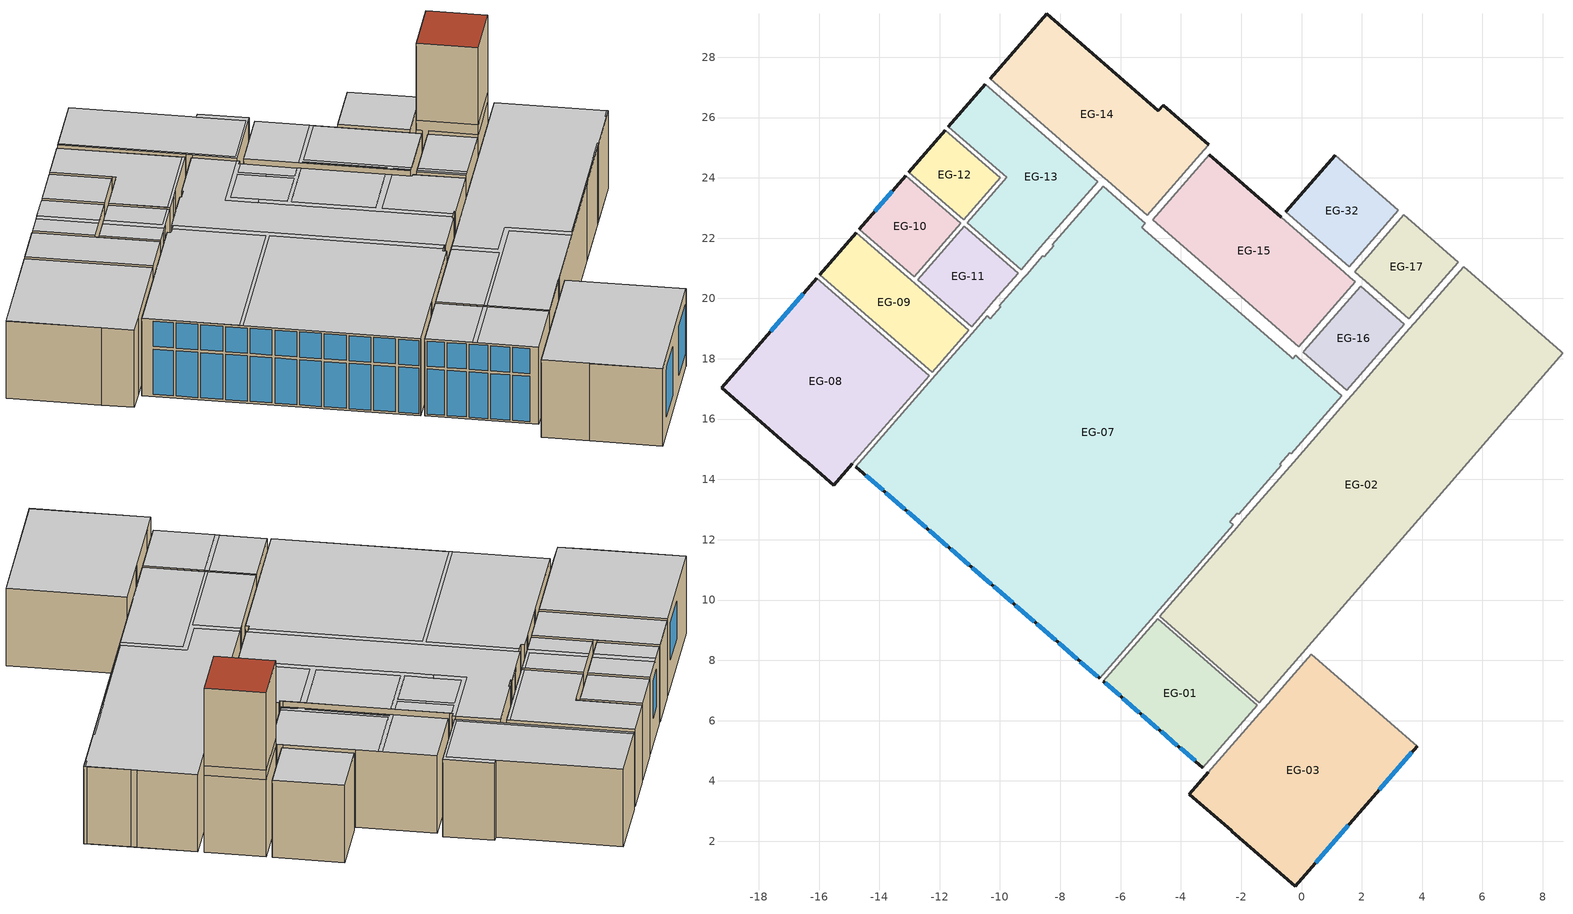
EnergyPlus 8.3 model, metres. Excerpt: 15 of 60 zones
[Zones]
EG-10
 floor ground (Wermsdorf_Bodenplatte_U_0_216): -12.85,20.72 -14.66,22.3 -13.12,24.07 -11.31,22.49 z0.01
 wall outside (Wermsdorf_Aussenwand_U_0_158): -13.12,24.07 -14.66,22.3 z0.01:3.39
 wall to EG-12 (Wermsdorf_Innenwand_15cm_U_1_94): -11.31,22.49 -13.12,24.07 z0.01:3.39
 wall to EG-11 (Wermsdorf_Innenwand_15cm_U_1_94): -12.85,20.72 -11.31,22.49 z0.01:3.39
 wall to EG-09 (Wermsdorf_Innenwand_15cm_U_1_94): -14.66,22.3 -12.85,20.72 z0.01:3.39
 window (Wermsdorf_Fenster_U_1_0): -13.57,23.56 -14.15,22.88 z1.2:2.84
 ceiling adiabatic (Wermsdorf_Innendecke_39cm_U_2_24): -12.09,21.6 -13.9,23.17 -14.07,22.99 -12.25,21.41 z3.39
 ceiling to OG-05 (Wermsdorf_Innendecke_39cm_U_2_24): -12.25,21.41 -14.07,22.99 -14.66,22.3 -12.85,20.72 z3.39
 ceiling to OG-06 (Wermsdorf_Innendecke_39cm_U_2_24): -13.12,24.07 -13.9,23.17 -12.09,21.6 -11.31,22.49 z3.39
EG-11
 floor ground (Wermsdorf_Bodenplatte_U_0_216): -10.94,19.06 -12.73,20.62 -11.19,22.4 -9.4,20.84 z0.01
 wall to EG-09 (Wermsdorf_Innenwand_15cm_U_1_94): -12.73,20.62 -10.94,19.06 z0.01:3.39
 wall to EG-13 (Wermsdorf_Innenwand_15cm_U_1_94): -9.4,20.84 -11.19,22.4 z0.01:3.39
 wall to EG-07 (Wermsdorf_Innenwand_24cm_U_1_56): -10.54,19.52 -10.2,19.92 -9.4,20.84 z0.01:3.39
 wall to EG-07 (Wermsdorf_Innenwand_15cm_U_1_94): -10.94,19.06 -10.54,19.52 z0.01:3.39
 ceiling adiabatic (Wermsdorf_Innendecke_39cm_U_2_24): -12.14,21.31 -10.34,19.75 -9.4,20.84 -9.48,20.91 -10.26,20.01 -11.97,21.5 z3.39
 ceiling to OG-05 (Wermsdorf_Innendecke_39cm_U_2_24_REV_): -10.94,19.06 -10.34,19.75 -12.14,21.31 -12.73,20.62 z3.39
 ceiling to OG-06 (Wermsdorf_Innendecke_39cm_U_2_24): -11.19,22.4 -11.97,21.5 -10.26,20.01 -9.48,20.91 z3.39
EG-12
 floor ground (Wermsdorf_Bodenplatte_U_0_216): -11.81,25.58 -9.99,24 -11.21,22.61 -13.02,24.19 z0.01
 wall outside (Wermsdorf_Aussenwand_U_0_158): -11.81,25.58 -13.02,24.19 z0.01:3.39
 wall to EG-13 (Wermsdorf_Innenwand_15cm_U_1_94): -11.21,22.61 -9.99,24 -11.81,25.58 z0.01:3.39
 ceiling to OG-06 (Wermsdorf_Innendecke_39cm_U_2_24): -13.02,24.19 -11.21,22.61 -9.99,24 -11.81,25.58 z3.39
EG-13
 floor ground (Wermsdorf_Bodenplatte_U_0_216): -10.48,27.11 -6.76,23.87 -9.3,20.95 -11.09,22.51 -9.78,24.02 -11.71,25.7 z0.01
 wall outside (Wermsdorf_Aussenwand_U_0_158): -10.48,27.11 -11.71,25.7 z0.01:3.39
 wall adiabatic (Wermsdorf_Innenwand_15cm_U_1_94): -9.89,24.12 -9.78,24.02 -9.88,23.91 z0.01:3.39
 wall to EG-14 (Wermsdorf_Innenwand_24cm_U_1_56): -6.76,23.87 -10.48,27.11 z0.01:3.39
 wall to EG-07 (Wermsdorf_Innenwand_24cm_U_1_56): -9.3,20.95 -8.76,21.58 -8.44,21.94 -6.76,23.87 z0.01:3.39
 ceiling adiabatic (Wermsdorf_Innendecke_39cm_U_2_24): -9.38,21.02 -9.3,20.95 -6.76,23.87 -6.85,23.94 z3.39
 ceiling to OG-06 (Wermsdorf_Innendecke_39cm_U_2_24_REV_): -6.85,23.94 -10.48,27.11 -11.71,25.7 -9.78,24.02 -11.09,22.51 -9.38,21.02 z3.39
EG-17
 floor ground (Wermsdorf_Bodenplatte_U_0_216): 3.56,19.33 1.76,20.89 3.39,22.77 5.19,21.21 z0.01
 wall adiabatic (Wermsdorf_Innenwand_24cm_U_1_56): 3.56,19.33 5.19,21.21 3.39,22.77 1.76,20.89 z3.39:3.81; 3.56,19.33,3.81 1.76,20.89,3.81 1.76,20.89,3.39 1.93,20.74,3.39 1.93,20.74,0.01 2.11,20.58,0.01 2.11,20.58,3.39 3.56,19.33,3.39
 wall to OG-01 (Wermsdorf_Innenwand_24cm_U_1_56): 3.56,19.33 5.19,21.21 z3.81:7.19
 wall to EG-02 (Wermsdorf_Innenwand_24cm_U_1_56): 3.56,19.33 5.19,21.21 z0.01:3.39
 wall to OG-10 (Wermsdorf_Innenwand_24cm_U_1_56): 3.39,22.77 1.76,20.89 3.56,19.33 z3.81:7.19
 wall to EG-15 (Wermsdorf_Innenwand_24cm_U_1_56): 1.76,20.89 1.93,20.74 z0.01:3.39
 wall to EG-16 (Wermsdorf_Innenwand_24cm_U_1_56): 2.11,20.58 3.56,19.33 z0.01:3.39
 wall to EG-32 (Wermsdorf_Innenwand_24cm_U_1_56): 3.39,22.77 1.76,20.89 z0.01:3.39
 wall to OG-14 (Wermsdorf_Innenwand_24cm_U_1_56): 5.19,21.21 3.39,22.77 z3.81:7.19
 wall to EG-18 (Wermsdorf_Innenwand_24cm_U_1_56): 5.19,21.21 3.39,22.77 z0.01:3.39
 roof outside (Wermsdorf_Flachdach_U_0_134): 5.19,21.21 3.39,22.77 1.76,20.89 3.56,19.33 z7.19
EG-03
 floor ground (Wermsdorf_Bodenplatte_U_0_216): 0.32,8.21 3.83,5.15 -0.21,0.5 -2.32,2.34 -3.72,3.56 z0.01
 wall outside (Wermsdorf_Aussenwand_U_0_158): -3.72,3.56 -2.32,2.34 -0.21,0.5 3.83,5.15 z0.01:3.39
 wall outside (Wermsdorf_Innenwand_24cm_U_1_56): -3.1,4.28 -3.72,3.56 z0.01:3.39
 wall adiabatic (Wermsdorf_Innenwand_24cm_U_1_56): -1.23,6.43 -1.29,6.36 z0.01:3.39
 wall to EG-02 (Wermsdorf_Innenwand_24cm_U_1_56): 0.32,8.21 -1.23,6.43 z0.01:3.39
 wall to EG-01 (Wermsdorf_Innenwand_24cm_U_1_56): -1.29,6.36 -3.1,4.28 z0.01:3.39
 wall to EG-05 (Wermsdorf_Innenwand_15cm_U_1_94): 3.83,5.15 0.32,8.21 z0.01:3.39
 window (Wermsdorf_Fenster_U_1_0): 2.58,3.71 3.66,4.96 / 0.47,1.29 1.55,2.53 z0.7:2.84
 ceiling adiabatic (Wermsdorf_Innendecke_39cm_U_2_24): -2.32,2.34 -0.21,0.5 -0.21,0.51 z3.39
 ceiling to OG-03 (Wermsdorf_Innendecke_39cm_U_2_24_REV_): 3.83,5.15 0.32,8.21 -3.72,3.56 -0.21,0.51 z3.39
EG-16
 floor ground (Wermsdorf_Bodenplatte_U_0_216): 1.96,20.4 3.4,19.15 1.5,16.96 0.05,18.21 z0.01
 wall to EG-07 (Wermsdorf_Innenwand_24cm_U_1_56): 0.05,18.21 1.5,16.96 z0.01:3.39
 wall adiabatic (Wermsdorf_Innenwand_24cm_U_1_56): 0.08,18.24 0.05,18.21 z0.01:3.39
 wall to EG-15 (Wermsdorf_Innenwand_24cm_U_1_56): 1.96,20.4 0.08,18.24 z0.01:3.39
 wall to EG-02 (Wermsdorf_Innenwand_24cm_U_1_56): 1.5,16.96 3.4,19.15 z0.01:3.39
 ceiling adiabatic (Wermsdorf_Innendecke_39cm_U_2_24): 1.67,17.16 0.23,18.41 0.13,18.3 1.57,17.04 z3.39
 ceiling to OG-12 (Wermsdorf_Innendecke_39cm_U_2_24): 1.57,17.04 0.13,18.3 0.05,18.21 1.5,16.96 z3.39
 ceiling to OG-10 (Wermsdorf_Innendecke_39cm_U_2_24): 0.23,18.41 1.67,17.16 3.4,19.15 1.96,20.4 z3.39
EG-14
 floor ground (Wermsdorf_Bodenplatte_U_0_216): -5.12,22.76 -10.33,27.29 -8.45,29.45 -4.75,26.23 -4.59,26.41 -3.08,25.1 z0.01
 wall outside (Wermsdorf_Aussenwand_U_0_158): -3.08,25.1 -4.59,26.41 -4.75,26.23 -8.45,29.45 -10.33,27.29 z0.01:3.39
 wall adiabatic (Wermsdorf_Innenwand_24cm_U_1_56): -6.6,24.05 -6.42,23.9 z0.01:3.39
 wall to EG-07 (Wermsdorf_Innenwand_24cm_U_1_56): -6.42,23.9 -5.12,22.76 z0.01:3.39
 wall adiabatic (Wermsdorf_Aussenwand_U_0_158): -3.24,24.92 -3.08,25.1 z0.01:3.39
 wall to EG-15 (Wermsdorf_Innenwand_24cm_U_1_56): -5.12,22.76 -3.24,24.92 z0.01:3.39
 ceiling adiabatic (Wermsdorf_Innendecke_39cm_U_2_24): -10.33,27.29 -5.12,22.76 -3.08,25.1 -4.59,26.41 -4.75,26.23 -3.3,24.97 -5.11,22.89 -10.26,27.36 z3.39
 ceiling to OG-07 (Wermsdorf_Innendecke_39cm_U_2_24): -10.26,27.36 -5.11,22.89 -3.3,24.97 -8.45,29.45 z3.39
EG-01
 floor ground (Wermsdorf_Bodenplatte_U_0_216): -3.28,4.44 -6.58,7.31 -4.77,9.38 -1.47,6.51 z0.01
 wall outside (Wermsdorf_Aussenwand_U_0_158): -6.58,7.31 -3.28,4.44 z0.01:3.39
 wall to EG-07 (Wermsdorf_Innenwand_15cm_U_1_94): -4.77,9.38 -6.58,7.31 z0.01:3.39
 wall to EG-02 (Wermsdorf_Innenwand_15cm_U_1_94): -1.47,6.51 -4.77,9.38 z0.01:3.39
 window (Wermsdorf_Fenster_U_1_0): -6.51,7.25 -6.01,6.82 / -5.92,6.74 -5.38,6.27 / -5.29,6.19 -4.75,5.72 / -4.66,5.64 -4.12,5.17 / -4.03,5.09 -3.53,4.66 z0.1:2.08; -6.51,7.25 -6.01,6.82 / -5.92,6.74 -5.38,6.27 / -5.29,6.19 -4.75,5.72 / -4.66,5.64 -4.12,5.17 / -4.03,5.09 -3.53,4.66 z2.2:3.3
 ceiling adiabatic (Wermsdorf_Innendecke_39cm_U_2_24): -3.27,8.08 -3.39,8.18 -5.19,6.1 -5.08,6 z3.39
 ceiling to OG-03 (Wermsdorf_Innendecke_39cm_U_2_24_REV_): -3.27,8.08 -5.08,6 -3.28,4.44 -1.47,6.51 z3.39
 ceiling to OG-04 (Wermsdorf_Innendecke_39cm_U_2_24): -3.39,8.18 -4.77,9.38 -6.58,7.31 -5.19,6.1 z3.39
EG-32
 floor ground (Wermsdorf_Bodenplatte_U_0_216): 1.12,24.75 3.21,22.93 1.58,21.05 -0.52,22.87 z0.01
 wall outside (Wermsdorf_Aussenwand_U_0_158): 1.12,24.75 -0.52,22.87 z0.01:3.39
 wall to EG-18 (Wermsdorf_Innenwand_24cm_U_1_56): 3.21,22.93 1.12,24.75 z0.01:3.39
 wall to EG-15 (Wermsdorf_Innenwand_24cm_U_1_56): -0.52,22.87 1.58,21.05 z0.01:3.39
 ceiling to OG-10 (Wermsdorf_Innendecke_39cm_U_2_24_REV_): -0.52,22.87 1.58,21.05 3.21,22.93 1.12,24.75 z3.39
EG-15
 floor ground (Wermsdorf_Bodenplatte_U_0_216): -0.1,18.4 -4.94,22.6 -3.06,24.76 1.78,20.56 z0.01
 wall outside (Wermsdorf_Aussenwand_U_0_158): -0.68,22.69 -3.06,24.76 z0.01:3.39
 wall adiabatic (Wermsdorf_Innenwand_24cm_U_1_56): 1.6,20.71 1.42,20.87 z0.01:3.39
 wall to EG-07 (Wermsdorf_Innenwand_24cm_U_1_56): -4.94,22.6 -0.1,18.4 z0.01:3.39
 ceiling adiabatic (Wermsdorf_Innendecke_39cm_U_2_24): 0.05,18.57 -3.08,21.29 -1.35,23.28 -1.46,23.37 -3.34,21.22 -3.23,21.12 -3.18,21.17 -0.73,19.05 -0.78,18.99 -0.59,18.83 -0.55,18.88 -0.05,18.45 z3.39
 ceiling to OG-11 (Wermsdorf_Innendecke_39cm_U_2_24): -0.73,19.05 -3.18,21.17 -3.23,21.12 -0.78,18.99 z3.39
 ceiling to OG-12 (Wermsdorf_Innendecke_39cm_U_2_24_REV_): -0.59,18.83 -0.1,18.4 -0.05,18.45 -0.55,18.88 z3.39
 ceiling to OG-08 (Wermsdorf_Innendecke_39cm_U_2_24): -3.06,24.76 -4.94,22.6 -3.34,21.22 -1.46,23.37 z3.39
 ceiling to OG-10 (Wermsdorf_Innendecke_39cm_U_2_24_REV_): 0.05,18.57 1.78,20.56 -1.35,23.28 -3.08,21.29 z3.39
EG-08
 floor ground (Wermsdorf_Bodenplatte_U_0_216): -16.07,20.68 -12.35,17.44 -15.51,13.81 -16.47,14.64 -19.23,17.04 z0.01
 wall outside (Wermsdorf_Aussenwand_U_0_158): -16.07,20.68 -19.23,17.04 -16.47,14.64 -15.51,13.81 z0.01:3.39
 wall outside (Wermsdorf_Innenwand_15cm_U_1_94): -15.51,13.81 -14.89,14.52 z0.01:3.39
 wall to EG-09 (Wermsdorf_Innenwand_15cm_U_1_94): -12.35,17.44 -16.07,20.68 z0.01:3.39
 wall to EG-07 (Wermsdorf_Innenwand_15cm_U_1_94): -14.89,14.52 -12.35,17.44 z0.01:3.39
 window (Wermsdorf_Fenster_U_1_0): -16.52,20.16 -17.6,18.92 z1.2:2.84
 ceiling adiabatic (Wermsdorf_Innendecke_39cm_U_2_24): -19.23,17.05 -19.23,17.04 -16.47,14.64 z3.39
 ceiling to OG-05 (Wermsdorf_Innendecke_39cm_U_2_24_REV_): -16.07,20.68 -19.23,17.05 -15.51,13.81 -12.35,17.44 z3.39
EG-09
 floor ground (Wermsdorf_Bodenplatte_U_0_216): -11.04,18.95 -12.25,17.56 -15.97,20.79 -14.76,22.19 z0.01
 wall outside (Wermsdorf_Aussenwand_U_0_158): -14.76,22.19 -15.97,20.79 z0.01:3.39
 wall adiabatic (Wermsdorf_Innenwand_15cm_U_1_94): -12.83,20.51 -12.95,20.61 z0.01:3.39
 wall to EG-07 (Wermsdorf_Innenwand_15cm_U_1_94): -12.25,17.56 -11.04,18.95 z0.01:3.39
 ceiling to OG-05 (Wermsdorf_Innendecke_39cm_U_2_24_REV_): -14.76,22.19 -15.97,20.79 -12.25,17.56 -11.04,18.95 z3.39
EG-07
 floor ground (Wermsdorf_Bodenplatte_U_0_216): -6.7,7.4 -14.78,14.42 -10.43,19.43 -10.31,19.33 -9.97,19.72 -10.02,19.76 -8.58,21.42 -8.53,21.38 -8.22,21.74 -8.26,21.78 -6.58,23.71 -5.18,22.5 -5.31,22.36 -0.29,18 -0.19,18.11 1.34,16.78 -0.34,14.84 -0.39,14.88 -0.72,14.51 -0.67,14.47 -2.08,12.85 -2.13,12.88 -2.38,12.59 -2.27,12.49 z0.01
 wall outside (Wermsdorf_Aussenwand_U_0_158): -14.78,14.42 -6.7,7.4 z0.01:3.39
 wall adiabatic (Wermsdorf_Innenwand_24cm_U_1_56): -10.31,19.33 -10.43,19.43 / -10.02,19.76 -9.97,19.72 / -8.53,21.38 -8.58,21.42 / -8.26,21.78 -8.22,21.74 / -0.39,14.88 -0.34,14.84 / -0.67,14.47 -0.72,14.51 / -2.13,12.88 -2.08,12.85 / -2.27,12.49 -2.38,12.59 / -9.12,20.79 -9.22,20.68 / -0.1,18.03 -0.19,18.11 -0.29,18 -0.38,18.08 / -5.22,22.28 -5.31,22.36 -5.18,22.5 -5.28,22.58 z0.01:3.39
 wall adiabatic (Wermsdorf_Innenwand_15cm_U_1_94): -12.14,17.46 -12.24,17.34 / -10.83,18.97 -10.93,18.85 / -4.89,9.48 -4.82,9.56 / -6.7,7.4 -6.69,7.41 z0.01:3.39
 wall to EG-02 (Wermsdorf_Innenwand_24cm_U_1_56): -4.82,9.56 -2.27,12.49 / -0.34,14.84 1.34,16.78 / -0.72,14.51 -0.39,14.88 / -2.08,12.85 -0.67,14.47 / -2.38,12.59 -2.13,12.88 z0.01:3.39
 window (Wermsdorf_Fenster_U_1_0): -7.34,7.96 -6.76,7.46 / -8.06,8.58 -7.43,8.04 / -8.77,9.2 -8.15,8.66 / -9.49,9.83 -8.87,9.28 / -10.21,10.45 -9.58,9.91 / -10.92,11.07 -10.3,10.53 / -11.64,11.69 -11.01,11.15 / -12.35,12.31 -11.73,11.77 / -13.07,12.94 -12.44,12.39 / -13.78,13.56 -13.16,13.01 / -14.45,14.14 -13.87,13.64 z0.1:2.08; -7.34,7.96 -6.76,7.46 / -8.06,8.58 -7.43,8.04 / -8.77,9.2 -8.15,8.66 / -9.49,9.83 -8.87,9.28 / -10.21,10.45 -9.58,9.91 / -10.92,11.07 -10.3,10.53 / -11.64,11.69 -11.01,11.15 / -12.35,12.31 -11.73,11.77 / -13.07,12.94 -12.44,12.39 / -13.78,13.56 -13.16,13.01 / -14.45,14.14 -13.87,13.64 z2.2:3.3
 ceiling adiabatic (Wermsdorf_Innendecke_39cm_U_2_24): -2.05,12.88 -10,19.78 -10.02,19.76 -9.97,19.72 -10.12,19.55 -7.41,17.2 -11.95,11.97 -11.84,11.87 -7.29,17.1 -2.26,12.73 -2.13,12.88 -2.08,12.85 z3.39; -6.3,19.48 -0.66,14.58 -0.49,14.76 -2.56,16.56 -0.87,18.51 -1.06,18.67 -2.75,16.73 -5.2,18.85 -3.51,20.8 -3.62,20.89 -4.04,20.41 -4.87,21.13 -4.97,21.02 -4.14,20.3 -5.31,18.95 -6.14,19.67 z3.39; -5.27,22.57 -7.24,20.3 -6.3,19.48 -6.14,19.67 -6.97,20.39 -5.8,21.74 -4.97,21.02 -4.87,21.13 -5.7,21.85 -5.28,22.33 -5.31,22.36 -5.18,22.5 z3.39
 ceiling to OG-09 (Wermsdorf_Innendecke_39cm_U_2_24): -6.97,20.39 -5.31,18.95 -4.14,20.3 -5.8,21.74 z3.39
 ceiling to OG-13 (Wermsdorf_Innendecke_39cm_U_2_24): -10,19.78 -2.05,12.88 -0.67,14.47 -0.72,14.51 -0.66,14.58 -7.24,20.3 -5.27,22.57 -6.58,23.71 -8.26,21.78 -8.22,21.74 -8.53,21.38 -8.58,21.42 z3.39
 ceiling to OG-04 (Wermsdorf_Innendecke_39cm_U_2_24_REV_): -7.29,17.1 -11.84,11.87 -6.7,7.4 -2.27,12.49 -2.38,12.59 -2.26,12.73 z3.39
 ceiling to OG-05 (Wermsdorf_Innendecke_39cm_U_2_24_REV_): -11.95,11.97 -7.41,17.2 -10.12,19.55 -10.31,19.33 -10.43,19.43 -14.78,14.42 z3.39
 ceiling to OG-11 (Wermsdorf_Innendecke_39cm_U_2_24_REV_): -1.06,18.67 -3.51,20.8 -5.2,18.85 -2.75,16.73 z3.39
 ceiling to OG-12 (Wermsdorf_Innendecke_39cm_U_2_24_REV_): -0.29,18 -0.87,18.51 -2.56,16.56 -0.49,14.76 -0.39,14.88 -0.34,14.84 1.34,16.78 -0.19,18.11 z3.39
 ceiling to OG-08 (Wermsdorf_Innendecke_39cm_U_2_24_REV_): -3.62,20.89 -5.28,22.33 -5.7,21.85 -4.04,20.41 z3.39
EG-02
 floor ground (Wermsdorf_Bodenplatte_U_0_216): -1.41,6.59 -4.71,9.46 5.37,21.05 8.67,18.18 z0.01
 wall adiabatic (Wermsdorf_Innenwand_24cm_U_1_56): 3.74,19.17 3.58,18.99 / 1.68,16.8 1.52,16.62 / 4.98,13.93 5.07,14.05 / 0.13,8.36 0.23,8.48 / 6.88,16.12 7.04,16.3 / 7.31,19.36 7.13,19.52 / 8.67,18.18 8.59,18.25 z0.01:3.39
 wall to EG-05 (Wermsdorf_Innenwand_24cm_U_1_56): 0.23,8.48 4.98,13.93 z0.01:3.39
 wall to EG-31 (Wermsdorf_Innenwand_24cm_U_1_56): 7.04,16.3 8.67,18.18 z0.01:3.39
 wall to EG-06 (Wermsdorf_Innenwand_24cm_U_1_56): 5.07,14.05 6.88,16.12 z0.01:3.39
 wall to EG-23 (Wermsdorf_Innenwand_24cm_U_1_56): 8.59,18.25 7.31,19.36 z0.01:3.39
 wall to EG-18 (Wermsdorf_Innenwand_24cm_U_1_56): 7.13,19.52 5.37,21.05 z0.01:3.39
 ceiling adiabatic (Wermsdorf_Innendecke_39cm_U_2_24): -3.21,8.15 0.59,12.52 2.39,10.96 7.04,16.3 6.99,16.34 2.51,11.18 0.57,12.86 -0.55,11.57 -1.87,12.72 -2.04,12.53 -0.65,11.32 -3.32,8.25 z3.39; 8.67,18.18 8.63,18.22 8.36,17.92 8.41,17.88 z3.39
 ceiling to OG-01 (Wermsdorf_Innendecke_39cm_U_2_24_REV_): 5.37,21.05 -1.87,12.72 -0.55,11.57 0.57,12.86 2.51,11.18 6.99,16.34 7.04,16.3 8.41,17.88 8.36,17.92 8.63,18.22 z3.39
 ceiling to OG-03 (Wermsdorf_Innendecke_39cm_U_2_24_REV_): 0.59,12.52 -3.21,8.15 -1.41,6.59 2.39,10.96 z3.39
 ceiling to OG-04 (Wermsdorf_Innendecke_39cm_U_2_24_REV_): -0.65,11.32 -2.04,12.53 -4.71,9.46 -3.32,8.25 z3.39
[Building]
BIM HVACTool Building: 0, Country, 0.4, 0.05, FullExterior, 25, 6
[Site:Location]
Berlin: 51.072, 14.946, 1, 0
[SizingPeriod:DesignDay]
Summer Design Day: 7, 15, SummerDesignDay, 30, 10, DefaultMultipliers, , WetBulb, 18.4042, , 0.0133407, 64271.8, 0, 100582, 0, 0, No, No, Yes, ASHRAEClearSky
Winter Design Day: 1, 15, WinterDesignDay, -14, 0, DefaultMultipliers, , WetBulb, -22.0991, , 0.000649804, -12467.9, 0, 100582, 0, 0, No, No, No, ASHRAEClearSky
[Site:GroundTemperature:BuildingSurface]
10, 10, 10, 10, 10, 10, 10, 10, 10, 10, 10, 10
[Site:GroundTemperature:Deep]
10, 10, 10, 10, 10, 10, 10, 10, 10, 10, 10, 10
[Material]
Sand_und_Kies_50mm_1: MediumRough, 0.05, 2, 1950, 1045, 0.9, 0.6, 0.6
Schaumglas__100mm_1: Rough, 0.1, 0.06, 130, 850, 0.001, 0.001, 0.001
Beton_armiert_(mit_2__Stahl)_3000mm_1: Rough, 3, 2.5, 2400, 1000, 0.001, 0.001, 0.001
ISOVER_EPS_035_Fassadendaemmplatte_100mm_1: Rough, 0.1, 0.035, 25, 1450, 0.001, 0.001, 0.001
Zementestrich_DIN_EN_ISO_137912012-08_80mm_1: Rough, 0.08, 1.4, 2000, 850, 0.001, 0.001, 0.001
Fliesen_mit_Moertel_10mm_1: MediumRough, 0.01, 1, 2000, 900, 0.9, 0.6, 0.6
Kalkzementputz_II_20mm_1: MediumRough, 0.02, 0.8, 1900, 900, 0.9, 0.6, 0.6
Ytong_Mineralschaum_Multipor_2004_280mm_1: Rough, 0.28, 0.0483, 115.2, 1292.35, 0.001, 0.001, 0.001
Kalksandstein_240mm_1: Rough, 0.24, 0.7787, 1754.62, 850, 0.001, 0.001, 0.001
Kalkzementputz_II_2_25mm: MediumRough, 0.025, 0.8, 1900, 900, 0.9, 0.6, 0.6
Kalkstein__extra_weich_165mm_1: Rough, 0.165, 0.85, 1600, 1000, 0.001, 0.001, 0.001
Dachziegel_Ton_10mm_1: MediumRough, 0.01, 1, 2000, 800, 0.9, 0.6, 0.6
Beton_armiert_(mit_2__Stahl)_1_300mm: MediumRough, 0.3, 2.5, 2400, 1000, 0.9, 0.6, 0.6
Kalkstein__extra_weich_6_270mm: Rough, 0.27, 0.85, 1600, 1000, 0.001, 0.001, 0.001
ISOVER_EPS_035_Fassadendaemmplatte_5_210mm: MediumRough, 0.21, 0.035, 25, 1450, 0.9, 0.6, 0.6
Beton_armiert_(mit_2__Stahl)_14_3000mm: MediumRough, 3, 2.5, 2400, 1000, 0.9, 0.6, 0.6
[WindowMaterial:SimpleGlazingSystem]
Wermsdorf_Fenster_U_1_0: 1, 0.5
[Construction]
Wermsdorf_Bodenplatte_U_0_216: Sand_und_Kies_50mm_1, Schaumglas__100mm_1, Beton_armiert_(mit_2__Stahl)_3000mm_1, ISOVER_EPS_035_Fassadendaemmplatte_100mm_1, Zementestrich_DIN_EN_ISO_137912012-08_80mm_1, Fliesen_mit_Moertel_10mm_1
Wermsdorf_Aussenwand_U_0_158: Kalkzementputz_II_20mm_1, Ytong_Mineralschaum_Multipor_2004_280mm_1, Kalksandstein_240mm_1, Kalkzementputz_II_20mm_1
Wermsdorf_Fenster_U_1_0: Wermsdorf_Fenster_U_1_0
Wermsdorf_Innenwand_15cm_U_1_94: Kalkzementputz_II_2_25mm, Kalkstein__extra_weich_165mm_1, Kalkzementputz_II_2_25mm
Wermsdorf_Innendecke_39cm_U_2_24: Dachziegel_Ton_10mm_1, Zementestrich_DIN_EN_ISO_137912012-08_80mm_1, Beton_armiert_(mit_2__Stahl)_1_300mm
Wermsdorf_Innenwand_24cm_U_1_56: Kalkzementputz_II_2_25mm, Kalkstein__extra_weich_6_270mm, Kalkzementputz_II_2_25mm
Wermsdorf_Innendecke_39cm_U_2_24_REV_: Beton_armiert_(mit_2__Stahl)_1_300mm, Zementestrich_DIN_EN_ISO_137912012-08_80mm_1, Dachziegel_Ton_10mm_1
Wermsdorf_Flachdach_U_0_134: ISOVER_EPS_035_Fassadendaemmplatte_5_210mm, Beton_armiert_(mit_2__Stahl)_14_3000mm
[ZoneControl:Thermostat]
EG-10Thermo: EG-10, controlDualSetpointSchedule, ThermostatSetpoint:DualSetpoint, EG-10ThermoSetpoint
EG-11Thermo: EG-11, controlDualSetpointSchedule, ThermostatSetpoint:DualSetpoint, EG-10ThermoSetpoint
EG-12Thermo: EG-12, controlDualSetpointSchedule, ThermostatSetpoint:DualSetpoint, EG-10ThermoSetpoint
EG-13Thermo: EG-13, controlDualSetpointSchedule, ThermostatSetpoint:DualSetpoint, EG-10ThermoSetpoint
EG-17Thermo: EG-17, controlDualSetpointSchedule, ThermostatSetpoint:DualSetpoint, EG-10ThermoSetpoint
EG-03Thermo: EG-03, controlDualSetpointSchedule, ThermostatSetpoint:DualSetpoint, EG-10ThermoSetpoint
EG-16Thermo: EG-16, controlDualSetpointSchedule, ThermostatSetpoint:DualSetpoint, EG-10ThermoSetpoint
EG-14Thermo: EG-14, controlDualSetpointSchedule, ThermostatSetpoint:DualSetpoint, EG-10ThermoSetpoint
EG-01Thermo: EG-01, controlDualSetpointSchedule, ThermostatSetpoint:DualSetpoint, EG-10ThermoSetpoint
EG-32Thermo: EG-32, controlDualSetpointSchedule, ThermostatSetpoint:DualSetpoint, EG-10ThermoSetpoint
EG-15Thermo: EG-15, controlDualSetpointSchedule, ThermostatSetpoint:DualSetpoint, EG-10ThermoSetpoint
EG-08Thermo: EG-08, controlDualSetpointSchedule, ThermostatSetpoint:DualSetpoint, EG-08ThermoSetpoint
EG-09Thermo: EG-09, controlDualSetpointSchedule, ThermostatSetpoint:DualSetpoint, EG-08ThermoSetpoint
EG-07Thermo: EG-07, controlDualSetpointSchedule, ThermostatSetpoint:DualSetpoint, EG-07ThermoSetpoint
EG-02Thermo: EG-02, controlDualSetpointSchedule, ThermostatSetpoint:DualSetpoint, EG-10ThermoSetpoint
[ThermostatSetpoint:DualSetpoint]
EG-10ThermoSetpoint: Heizsollwerttemperatur01, Kuehlsollwerttemperatur01
EG-08ThermoSetpoint: Heizsollwerttemperatur14, Kuehlsollwerttemperatur14
EG-07ThermoSetpoint: Heizsollwerttemperatur12, Kuehlsollwerttemperatur12
[ZoneHVAC:IdealLoadsAirSystem]
EG-10Ideal: On, EG-10IdealAirIn, , 41, 14, 0.0147577, 0.0079937, NoLimit, 0, 0, NoLimit, 0, 0, , , ConstantSensibleHeatRatio, 0.7, None, , , None, NoEconomizer, None, 0.7, 0.65
EG-11Ideal: On, EG-11IdealAirIn, , 41, 14, 0.0147577, 0.0079937, NoLimit, 0, 0, NoLimit, 0, 0, , , ConstantSensibleHeatRatio, 0.7, None, , , None, NoEconomizer, None, 0.7, 0.65
EG-12Ideal: On, EG-12IdealAirIn, , 41, 14, 0.0147577, 0.0079937, NoLimit, 0, 0, NoLimit, 0, 0, , , ConstantSensibleHeatRatio, 0.7, None, , , None, NoEconomizer, None, 0.7, 0.65
EG-13Ideal: On, EG-13IdealAirIn, , 41, 14, 0.0147577, 0.0079937, NoLimit, 0, 0, NoLimit, 0, 0, , , ConstantSensibleHeatRatio, 0.7, None, , , None, NoEconomizer, None, 0.7, 0.65
EG-17Ideal: On, EG-17IdealAirIn, , 41, 14, 0.0147577, 0.0079937, NoLimit, 0, 0, NoLimit, 0, 0, , , ConstantSensibleHeatRatio, 0.7, None, , , None, NoEconomizer, None, 0.7, 0.65
EG-03Ideal: On, EG-03IdealAirIn, , 41, 14, 0.0147577, 0.0079937, NoLimit, 0, 0, NoLimit, 0, 0, , , ConstantSensibleHeatRatio, 0.7, None, , , None, NoEconomizer, None, 0.7, 0.65
EG-06Ideal: On, EG-06IdealAirIn, , 41, 14, 0.0147577, 0.0079937, NoLimit, 0, 0, NoLimit, 0, 0, , , ConstantSensibleHeatRatio, 0.7, None, , , None, NoEconomizer, None, 0.7, 0.65
EG-05Ideal: On, EG-05IdealAirIn, , 41, 14, 0.0147577, 0.0079937, NoLimit, 0, 0, NoLimit, 0, 0, , , ConstantSensibleHeatRatio, 0.7, None, , , None, NoEconomizer, None, 0.7, 0.65
EG-16Ideal: On, EG-16IdealAirIn, , 41, 14, 0.0147577, 0.0079937, NoLimit, 0, 0, NoLimit, 0, 0, , , ConstantSensibleHeatRatio, 0.7, None, , , None, NoEconomizer, None, 0.7, 0.65
EG-29Ideal: On, EG-29IdealAirIn, , 41, 14, 0.0147577, 0.0079937, NoLimit, 0, 0, NoLimit, 0, 0, , , ConstantSensibleHeatRatio, 0.7, None, , , None, NoEconomizer, None, 0.7, 0.65
EG-28Ideal: On, EG-28IdealAirIn, , 41, 14, 0.0147577, 0.0079937, NoLimit, 0, 0, NoLimit, 0, 0, , , ConstantSensibleHeatRatio, 0.7, None, , , None, NoEconomizer, None, 0.7, 0.65
EG-27Ideal: On, EG-27IdealAirIn, , 41, 14, 0.0147577, 0.0079937, NoLimit, 0, 0, NoLimit, 0, 0, , , ConstantSensibleHeatRatio, 0.7, None, , , None, NoEconomizer, None, 0.7, 0.65
EG-14Ideal: On, EG-14IdealAirIn, , 41, 14, 0.0147577, 0.0079937, NoLimit, 0, 0, NoLimit, 0, 0, , , ConstantSensibleHeatRatio, 0.7, None, , , None, NoEconomizer, None, 0.7, 0.65
EG-01Ideal: On, EG-01IdealAirIn, , 41, 14, 0.0147577, 0.0079937, NoLimit, 0, 0, NoLimit, 0, 0, , , ConstantSensibleHeatRatio, 0.7, None, , , None, NoEconomizer, None, 0.7, 0.65
EG-18Ideal: On, EG-18IdealAirIn, , 41, 14, 0.0147577, 0.0079937, NoLimit, 0, 0, NoLimit, 0, 0, , , ConstantSensibleHeatRatio, 0.7, None, , , None, NoEconomizer, None, 0.7, 0.65
EG-19Ideal: On, EG-19IdealAirIn, , 41, 14, 0.0147577, 0.0079937, NoLimit, 0, 0, NoLimit, 0, 0, , , ConstantSensibleHeatRatio, 0.7, None, , , None, NoEconomizer, None, 0.7, 0.65
EG-20Ideal: On, EG-20IdealAirIn, , 41, 14, 0.0147577, 0.0079937, NoLimit, 0, 0, NoLimit, 0, 0, , , ConstantSensibleHeatRatio, 0.7, None, , , None, NoEconomizer, None, 0.7, 0.65
EG-32Ideal: On, EG-32IdealAirIn, , 41, 14, 0.0147577, 0.0079937, NoLimit, 0, 0, NoLimit, 0, 0, , , ConstantSensibleHeatRatio, 0.7, None, , , None, NoEconomizer, None, 0.7, 0.65
EG-15Ideal: On, EG-15IdealAirIn, , 41, 14, 0.0147577, 0.0079937, NoLimit, 0, 0, NoLimit, 0, 0, , , ConstantSensibleHeatRatio, 0.7, None, , , None, NoEconomizer, None, 0.7, 0.65
EG-21Ideal: On, EG-21IdealAirIn, , 41, 14, 0.0147577, 0.0079937, NoLimit, 0, 0, NoLimit, 0, 0, , , ConstantSensibleHeatRatio, 0.7, None, , , None, NoEconomizer, None, 0.7, 0.65
EG-22Ideal: On, EG-22IdealAirIn, , 41, 14, 0.0147577, 0.0079937, NoLimit, 0, 0, NoLimit, 0, 0, , , ConstantSensibleHeatRatio, 0.7, None, , , None, NoEconomizer, None, 0.7, 0.65
EG-30Ideal: On, EG-30IdealAirIn, , 41, 14, 0.0147577, 0.0079937, NoLimit, 0, 0, NoLimit, 0, 0, , , ConstantSensibleHeatRatio, 0.7, None, , , None, NoEconomizer, None, 0.7, 0.65
EG-31Ideal: On, EG-31IdealAirIn, , 41, 14, 0.0147577, 0.0079937, NoLimit, 0, 0, NoLimit, 0, 0, , , ConstantSensibleHeatRatio, 0.7, None, , , None, NoEconomizer, None, 0.7, 0.65
EG-08Ideal: On, EG-08IdealAirIn, , 41, 14, 0.0147577, 0.0079937, NoLimit, 0, 0, NoLimit, 0, 0, , , ConstantSensibleHeatRatio, 0.7, None, , , None, NoEconomizer, None, 0.7, 0.65
EG-09Ideal: On, EG-09IdealAirIn, , 41, 14, 0.0147577, 0.0079937, NoLimit, 0, 0, NoLimit, 0, 0, , , ConstantSensibleHeatRatio, 0.7, None, , , None, NoEconomizer, None, 0.7, 0.65
EG-07Ideal: On, EG-07IdealAirIn, , 41, 14, 0.0147577, 0.0079937, NoLimit, 0, 0, NoLimit, 0, 0, , , ConstantSensibleHeatRatio, 0.7, None, , , None, NoEconomizer, None, 0.7, 0.65
EG-02Ideal: On, EG-02IdealAirIn, , 41, 14, 0.0147577, 0.0079937, NoLimit, 0, 0, NoLimit, 0, 0, , , ConstantSensibleHeatRatio, 0.7, None, , , None, NoEconomizer, None, 0.7, 0.65
EG-23Ideal: On, EG-23IdealAirIn, , 41, 14, 0.0147577, 0.0079937, NoLimit, 0, 0, NoLimit, 0, 0, , , ConstantSensibleHeatRatio, 0.7, None, , , None, NoEconomizer, None, 0.7, 0.65
EG-24Ideal: On, EG-24IdealAirIn, , 41, 14, 0.0147577, 0.0079937, NoLimit, 0, 0, NoLimit, 0, 0, , , ConstantSensibleHeatRatio, 0.7, None, , , None, NoEconomizer, None, 0.7, 0.65
EG-26Ideal: On, EG-26IdealAirIn, , 41, 14, 0.0147577, 0.0079937, NoLimit, 0, 0, NoLimit, 0, 0, , , ConstantSensibleHeatRatio, 0.7, None, , , None, NoEconomizer, None, 0.7, 0.65
EG-25Ideal: On, EG-25IdealAirIn, , 41, 14, 0.0147577, 0.0079937, NoLimit, 0, 0, NoLimit, 0, 0, , , ConstantSensibleHeatRatio, 0.7, None, , , None, NoEconomizer, None, 0.7, 0.65
OG-06Ideal: On, OG-06IdealAirIn, , 41, 14, 0.0147577, 0.0079937, NoLimit, 0, 0, NoLimit, 0, 0, , , ConstantSensibleHeatRatio, 0.7, None, , , None, NoEconomizer, None, 0.7, 0.65
OG-07Ideal: On, OG-07IdealAirIn, , 41, 14, 0.0147577, 0.0079937, NoLimit, 0, 0, NoLimit, 0, 0, , , ConstantSensibleHeatRatio, 0.7, None, , , None, NoEconomizer, None, 0.7, 0.65
OG-10Ideal: On, OG-10IdealAirIn, , 41, 14, 0.0147577, 0.0079937, NoLimit, 0, 0, NoLimit, 0, 0, , , ConstantSensibleHeatRatio, 0.7, None, , , None, NoEconomizer, None, 0.7, 0.65
OG-09Ideal: On, OG-09IdealAirIn, , 41, 14, 0.0147577, 0.0079937, NoLimit, 0, 0, NoLimit, 0, 0, , , ConstantSensibleHeatRatio, 0.7, None, , , None, NoEconomizer, None, 0.7, 0.65
OG-08Ideal: On, OG-08IdealAirIn, , 41, 14, 0.0147577, 0.0079937, NoLimit, 0, 0, NoLimit, 0, 0, , , ConstantSensibleHeatRatio, 0.7, None, , , None, NoEconomizer, None, 0.7, 0.65
OG-12Ideal: On, OG-12IdealAirIn, , 41, 14, 0.0147577, 0.0079937, NoLimit, 0, 0, NoLimit, 0, 0, , , ConstantSensibleHeatRatio, 0.7, None, , , None, NoEconomizer, None, 0.7, 0.65
OG-11Ideal: On, OG-11IdealAirIn, , 41, 14, 0.0147577, 0.0079937, NoLimit, 0, 0, NoLimit, 0, 0, , , ConstantSensibleHeatRatio, 0.7, None, , , None, NoEconomizer, None, 0.7, 0.65
OG-05Ideal: On, OG-05IdealAirIn, , 41, 14, 0.0147577, 0.0079937, NoLimit, 0, 0, NoLimit, 0, 0, , , ConstantSensibleHeatRatio, 0.7, None, , , None, NoEconomizer, None, 0.7, 0.65
OG-04Ideal: On, OG-04IdealAirIn, , 41, 14, 0.0147577, 0.0079937, NoLimit, 0, 0, NoLimit, 0, 0, , , ConstantSensibleHeatRatio, 0.7, None, , , None, NoEconomizer, None, 0.7, 0.65
OG-03Ideal: On, OG-03IdealAirIn, , 41, 14, 0.0147577, 0.0079937, NoLimit, 0, 0, NoLimit, 0, 0, , , ConstantSensibleHeatRatio, 0.7, None, , , None, NoEconomizer, None, 0.7, 0.65
OG-17Ideal: On, OG-17IdealAirIn, , 41, 14, 0.0147577, 0.0079937, NoLimit, 0, 0, NoLimit, 0, 0, , , ConstantSensibleHeatRatio, 0.7, None, , , None, NoEconomizer, None, 0.7, 0.65
OG-24Ideal: On, OG-24IdealAirIn, , 41, 14, 0.0147577, 0.0079937, NoLimit, 0, 0, NoLimit, 0, 0, , , ConstantSensibleHeatRatio, 0.7, None, , , None, NoEconomizer, None, 0.7, 0.65
OG-23Ideal: On, OG-23IdealAirIn, , 41, 14, 0.0147577, 0.0079937, NoLimit, 0, 0, NoLimit, 0, 0, , , ConstantSensibleHeatRatio, 0.7, None, , , None, NoEconomizer, None, 0.7, 0.65
OG-02Ideal: On, OG-02IdealAirIn, , 41, 14, 0.0147577, 0.0079937, NoLimit, 0, 0, NoLimit, 0, 0, , , ConstantSensibleHeatRatio, 0.7, None, , , None, NoEconomizer, None, 0.7, 0.65
OG-20Ideal: On, OG-20IdealAirIn, , 41, 14, 0.0147577, 0.0079937, NoLimit, 0, 0, NoLimit, 0, 0, , , ConstantSensibleHeatRatio, 0.7, None, , , None, NoEconomizer, None, 0.7, 0.65
OG-18Ideal: On, OG-18IdealAirIn, , 41, 14, 0.0147577, 0.0079937, NoLimit, 0, 0, NoLimit, 0, 0, , , ConstantSensibleHeatRatio, 0.7, None, , , None, NoEconomizer, None, 0.7, 0.65
OG-14Ideal: On, OG-14IdealAirIn, , 41, 14, 0.0147577, 0.0079937, NoLimit, 0, 0, NoLimit, 0, 0, , , ConstantSensibleHeatRatio, 0.7, None, , , None, NoEconomizer, None, 0.7, 0.65
OG-15Ideal: On, OG-15IdealAirIn, , 41, 14, 0.0147577, 0.0079937, NoLimit, 0, 0, NoLimit, 0, 0, , , ConstantSensibleHeatRatio, 0.7, None, , , None, NoEconomizer, None, 0.7, 0.65
OG-16Ideal: On, OG-16IdealAirIn, , 41, 14, 0.0147577, 0.0079937, NoLimit, 0, 0, NoLimit, 0, 0, , , ConstantSensibleHeatRatio, 0.7, None, , , None, NoEconomizer, None, 0.7, 0.65
OG-01Ideal: On, OG-01IdealAirIn, , 41, 14, 0.0147577, 0.0079937, NoLimit, 0, 0, NoLimit, 0, 0, , , ConstantSensibleHeatRatio, 0.7, None, , , None, NoEconomizer, None, 0.7, 0.65
OG-22Ideal: On, OG-22IdealAirIn, , 41, 14, 0.0147577, 0.0079937, NoLimit, 0, 0, NoLimit, 0, 0, , , ConstantSensibleHeatRatio, 0.7, None, , , None, NoEconomizer, None, 0.7, 0.65
OG-21Ideal: On, OG-21IdealAirIn, , 41, 14, 0.0147577, 0.0079937, NoLimit, 0, 0, NoLimit, 0, 0, , , ConstantSensibleHeatRatio, 0.7, None, , , None, NoEconomizer, None, 0.7, 0.65
OG-19Ideal: On, OG-19IdealAirIn, , 41, 14, 0.0147577, 0.0079937, NoLimit, 0, 0, NoLimit, 0, 0, , , ConstantSensibleHeatRatio, 0.7, None, , , None, NoEconomizer, None, 0.7, 0.65
DG-04Ideal: On, DG-04IdealAirIn, , 41, 14, 0.0147577, 0.0079937, NoLimit, 0, 0, NoLimit, 0, 0, , , ConstantSensibleHeatRatio, 0.7, None, , , None, NoEconomizer, None, 0.7, 0.65
DG-06Ideal: On, DG-06IdealAirIn, , 41, 14, 0.0147577, 0.0079937, NoLimit, 0, 0, NoLimit, 0, 0, , , ConstantSensibleHeatRatio, 0.7, None, , , None, NoEconomizer, None, 0.7, 0.65
DG-02Ideal: On, DG-02IdealAirIn, , 41, 14, 0.0147577, 0.0079937, NoLimit, 0, 0, NoLimit, 0, 0, , , ConstantSensibleHeatRatio, 0.7, None, , , None, NoEconomizer, None, 0.7, 0.65
DG-03Ideal: On, DG-03IdealAirIn, , 41, 14, 0.0147577, 0.0079937, NoLimit, 0, 0, NoLimit, 0, 0, , , ConstantSensibleHeatRatio, 0.7, None, , , None, NoEconomizer, None, 0.7, 0.65
DG-01Ideal: On, DG-01IdealAirIn, , 41, 14, 0.0147577, 0.0079937, NoLimit, 0, 0, NoLimit, 0, 0, , , ConstantSensibleHeatRatio, 0.7, None, , , None, NoEconomizer, None, 0.7, 0.65
[Zone equipment]
EG-10: EG-10Ideal
EG-11: EG-11Ideal
EG-12: EG-12Ideal
EG-13: EG-13Ideal
EG-17: EG-17Ideal
EG-03: EG-03Ideal
EG-16: EG-16Ideal
EG-14: EG-14Ideal
EG-01: EG-01Ideal
EG-32: EG-32Ideal
EG-15: EG-15Ideal
EG-08: EG-08Ideal
EG-09: EG-09Ideal
EG-07: EG-07Ideal
EG-02: EG-02Ideal
[People]
EG-03People: EG-03, Personenbelegung01, Area/Person, 0, 0, 14, 0.2, 1, const70, 3.82E-08, No, ZoneAveraged, , Off, DynamicClothingModelASHRAE55, , , AirVelocity
EG-08People: EG-08, Personenbelegung14, Area/Person, 0, 0, 10, 0.2, 1, const80, 3.82E-08, No, ZoneAveraged, , Off, DynamicClothingModelASHRAE55, , , AirVelocity
EG-09People: EG-09, Personenbelegung15, Area/Person, 0, 0, 10, 0.2, 1, const80, 3.82E-08, No, ZoneAveraged, , Off, DynamicClothingModelASHRAE55, , , AirVelocity
EG-07People: EG-07, Personenbelegung12, Area/Person, 0, 0, 1.2, 0.2, 1, const70, 3.82E-08, No, ZoneAveraged, , Off, DynamicClothingModelASHRAE55, , , AirVelocity
[ElectricEquipment]
EG-03ElectriEquip: EG-03, Geraetebelegung01, Watts/Area, 0, 7, 0, 0, 0, 0
EG-08ElectriEquip: EG-08, Geraetebelegung14, Watts/Area, 0, 300, 0, 0, 0, 0
EG-09ElectriEquip: EG-09, Geraetebelegung15, Watts/Area, 0, 30, 0, 0, 0, 0
EG-07ElectriEquip: EG-07, Geraetebelegung12, Watts/Area, 0, 2, 0, 0, 0, 0
[Lights]
EG-03Light: EG-03, Lichtverfuegbarkeit01, Watts/Area, 0, 10.63, 0, 0, 0.42, 0.18, 1, , No, 0, 0
EG-07Light: EG-07, Lichtverfuegbarkeit05, Watts/Area, 0, 3.7, 0, 0, 0.42, 0.18, 1, , No, 0, 0
[Daylighting:Controls]
EG-10: 1, -12.9379, 22.4075, 0.82034, 0, 0, 0, 0.8, 0, 300, 0, 1, 0, 22, 0, 0, 4, 1
EG-11: 1, -10.9148, 20.7536, 0.82034, 0, 0, 0, 0.8, 0, 200, 0, 1, 0, 22, 0, 0, 4, 1
EG-12: 1, -11.2711, 23.9669, 0.82034, 0, 0, 0, 0.8, 0, 100, 0, 1, 0, 22, 0, 0, 4, 1
EG-13: 1, -9.1846, 23.1474, 0.82034, 0, 0, 0, 0.8, 0, 100, 0, 1, 0, 22, 0, 0, 4, 1
EG-17: 1, 4.0767, 21.9453, 3.39, 0, 0, 0, 0.8, 0, 100, 0, 1, 0, 22, 0, 0, 4, 1
EG-03: 1, 0.0533055, 4.36545, 0.79966, 0, 0, 0, 0.8, 0, 500, 0, 1, 0, 22, 0, 0, 4, 1
EG-16: 1, 1.8113, 18.786, 0.79966, 0, 0, 0, 0.8, 0, 200, 0, 1, 0, 22, 0, 0, 4, 1
EG-14: 1, -6.7827, 26.1749, 0.79966, 0, 0, 0, 0.8, 0, 100, 0, 1, 0, 22, 0, 0, 4, 1
EG-01: 1, -4.23284, 7.09799, 0.79966, 0, 0, 0, 0.8, 0, 100, 0, 1, 0, 22, 0, 0, 4, 1
EG-32: 1, 1.34402, 22.9066, 0.79966, 0, 0, 0, 0.8, 0, 100, 0, 1, 0, 22, 0, 0, 4, 1
EG-15: 1, -3.20233, 22.9963, 0.79966, 0, 0, 0, 0.8, 0, 100, 0, 1, 0, 22, 0, 0, 4, 1
EG-08: 1, -15.7918, 17.2516, 0.79966, 0, 0, 0, 0.8, 0, 500, 0, 1, 0, 22, 0, 0, 4, 1
EG-09: 1, -13.0952, 19.4942, 0.82034, 0, 0, 0, 0.8, 0, 300, 0, 1, 0, 22, 0, 0, 4, 1
EG-07: 1, -7.17373, 13.861, 0.79966, 0, 0, 0, 0.8, 0, 200, 0, 1, 0, 22, 0, 0, 4, 1
EG-02: 1, 1.16323, 12.8877, 0.79966, 0, 0, 0, 0.8, 0, 100, 0, 1, 0, 22, 0, 0, 4, 1
[ZoneVentilation:DesignFlowRate]
EG-08Vent: EG-08, On, AirChanges/Hour, 0, 0, 0, 0.6, Natural, 67, 0.7, 1, 0, 0, 0, -100, , 100, , -100, , -100, , 100, , 40
[Zone]
EG-10: 0, 0, 0, 0, 1, 1, 3.38, 19.1, 5.65
EG-11: 0, 0, 0, 0, 1, 1, 3.38, 18.86, 5.58
EG-12: 0, 0, 0, 0, 1, 1, 3.38, 15.04, 4.45
EG-13: 0, 0, 0, 0, 1, 1, 3.38, 47.22, 13.97
EG-17: 0, 0, 0, 0, 1, 1, 7.18, 42.61, 5.93
EG-03: 0, 0, 0, 0, 1, 1, 3.38, 96.86, 28.66
EG-16: 0, 0, 0, 0, 1, 1, 3.38, 18.71, 5.54
EG-14: 0, 0, 0, 0, 1, 1, 3.38, 68.32, 20.21
EG-01: 0, 0, 0, 0, 1, 1, 3.38, 40.63, 12.02
EG-32: 0, 0, 0, 0, 1, 1, 3.38, 23.35, 6.91
EG-15: 0, 0, 0, 0, 1, 1, 3.38, 61.95, 18.33
EG-08: 0, 0, 0, 0, 1, 1, 3.38, 80.27, 23.75
EG-09: 0, 0, 0, 0, 1, 1, 3.38, 30.83, 9.12
EG-07: 0, 0, 0, 0, 1, 1, 3.38, 440.15, 130.22
EG-02: 0, 0, 0, 0, 1, 1, 3.38, 226.97, 67.15
[Schedule:Compact]
On: Any Number, Through: 12/31, For: ALLDAYS, Until: 24:00, 1
Off: Any Number, Through: 12/31, For: ALLDAYS, Until: 24:00, 0
controlDualSetpointSchedule: Any Number, Through: 12/31, For: ALLDAYS, Until: 24:00, 4
Heizsollwerttemperatur01: Any Number, Through: 12/31, For: WEEKDAYS SUMMERDESIGNDAY, Until: 5:00, 17, Until: 18:00, 21, Until: 24:00, 17, For: ALLOTHERDAYS, Until: 24:00, 17
Kuehlsollwerttemperatur01: Any Number, Through: 12/31, For: WEEKDAYS SUMMERDESIGNDAY, Until: 5:00, 28, Until: 18:00, 24, Until: 24:00, 28, For: ALLOTHERDAYS, Until: 24:00, 100
Lichtverfuegbarkeit01: Any Number, Through: 12/31, For: WEEKDAYS SUMMERDESIGNDAY, Until: 7:00, 0, Until: 18:00, 1, Until: 24:00, 0, For: ALLOTHERDAYS, Until: 24:00, 0
Personenbelegung01; Geraetebelegung01: Any Number, Through: 12/31, For: WEEKDAYS SUMMERDESIGNDAY, Until: 7:00, 0, Until: 8:00, 0.21, Until: 9:00, 0.5, Until: 11:00, 0.71, Until: 13:00, 0.5, Until: 16:00, 0.71, Until: 17:00, 0.5, Until: 18:00, 0.21, Until: 24:00, 0, For: ALLOTHERDAYS, Until: 24:00, 0
Lichtverfuegbarkeit05: Any Number, Through: 12/31, For: WEEKDAYS SUMMERDESIGNDAY, Until: 8:00, 0, Until: 15:00, 1, Until: 24:00, 0, For: ALLOTHERDAYS, Until: 24:00, 0
Personenbelegung12: Any Number, Through: 12/31, For: WEEKDAYS SUMMERDESIGNDAY, Until: 8:00, 0, Until: 15:00, 0.43, Until: 24:00, 0, For: ALLOTHERDAYS, Until: 24:00, 0
Geraetebelegung12: Any Number, Through: 12/31, For: WEEKDAYS SUMMERDESIGNDAY, Until: 8:00, 0, Until: 15:00, 0.71, Until: 24:00, 0, For: ALLOTHERDAYS, Until: 24:00, 0
Heizsollwerttemperatur14: Any Number, Through: 12/31, For: SATURDAY WEEKDAYS SUMMERDESIGNDAY, Until: 8:00, 17, Until: 23:00, 21, Until: 24:00, 17, For: ALLOTHERDAYS, Until: 24:00, 17
Kuehlsollwerttemperatur14: Any Number, Through: 12/31, For: SATURDAY WEEKDAYS SUMMERDESIGNDAY, Until: 8:00, 28, Until: 23:00, 24, Until: 24:00, 28, For: ALLOTHERDAYS, Until: 24:00, 100
Personenbelegung14: Any Number, Through: 12/31, For: SATURDAY WEEKDAYS SUMMERDESIGNDAY, Until: 10:00, 0, Until: 14:00, 0.73, Until: 17:00, 0.15, Until: 21:00, 0.73, Until: 23:00, 0.36, Until: 24:00, 0, For: ALLOTHERDAYS, Until: 24:00, 0
Geraetebelegung14: Any Number, Through: 12/31, For: SATURDAY WEEKDAYS SUMMERDESIGNDAY, Until: 10:00, 0, Until: 14:00, 0.66, Until: 17:00, 0.13, Until: 21:00, 0.66, Until: 22:00, 0.33, Until: 24:00, 0, For: ALLOTHERDAYS, Until: 24:00, 0
Personenbelegung15: Any Number, Through: 12/31, For: SATURDAY WEEKDAYS SUMMERDESIGNDAY, Until: 10:00, 0, Until: 23:00, 0.54, Until: 24:00, 0, For: ALLOTHERDAYS, Until: 24:00, 0
Geraetebelegung15: Any Number, Through: 12/31, For: SATURDAY WEEKDAYS SUMMERDESIGNDAY, Until: 10:00, 0, Until: 23:00, 0.46, Until: 24:00, 0, For: ALLOTHERDAYS, Until: 24:00, 0
const70: Any Number, Through: 12/31, For: ALLDAYS, Until: 24:00, 70
const80: Any Number, Through: 12/31, For: ALLDAYS, Until: 24:00, 80
Heizsollwerttemperatur12: Any Number, Through: 12/31, For: WEEKDAYS SUMMERDESIGNDAY, Until: 6:00, 17, Until: 15:00, 21, Until: 24:00, 17, For: ALLOTHERDAYS, Until: 24:00, 17
Kuehlsollwerttemperatur12: Any Number, Through: 12/31, For: WEEKDAYS SUMMERDESIGNDAY, Until: 6:00, 28, Until: 15:00, 24, Until: 24:00, 28, For: ALLOTHERDAYS, Until: 24:00, 100
AirVelocity: Any Number, Through: 12/31, For: ALLDAYS, Until: 24:00, 0.137
